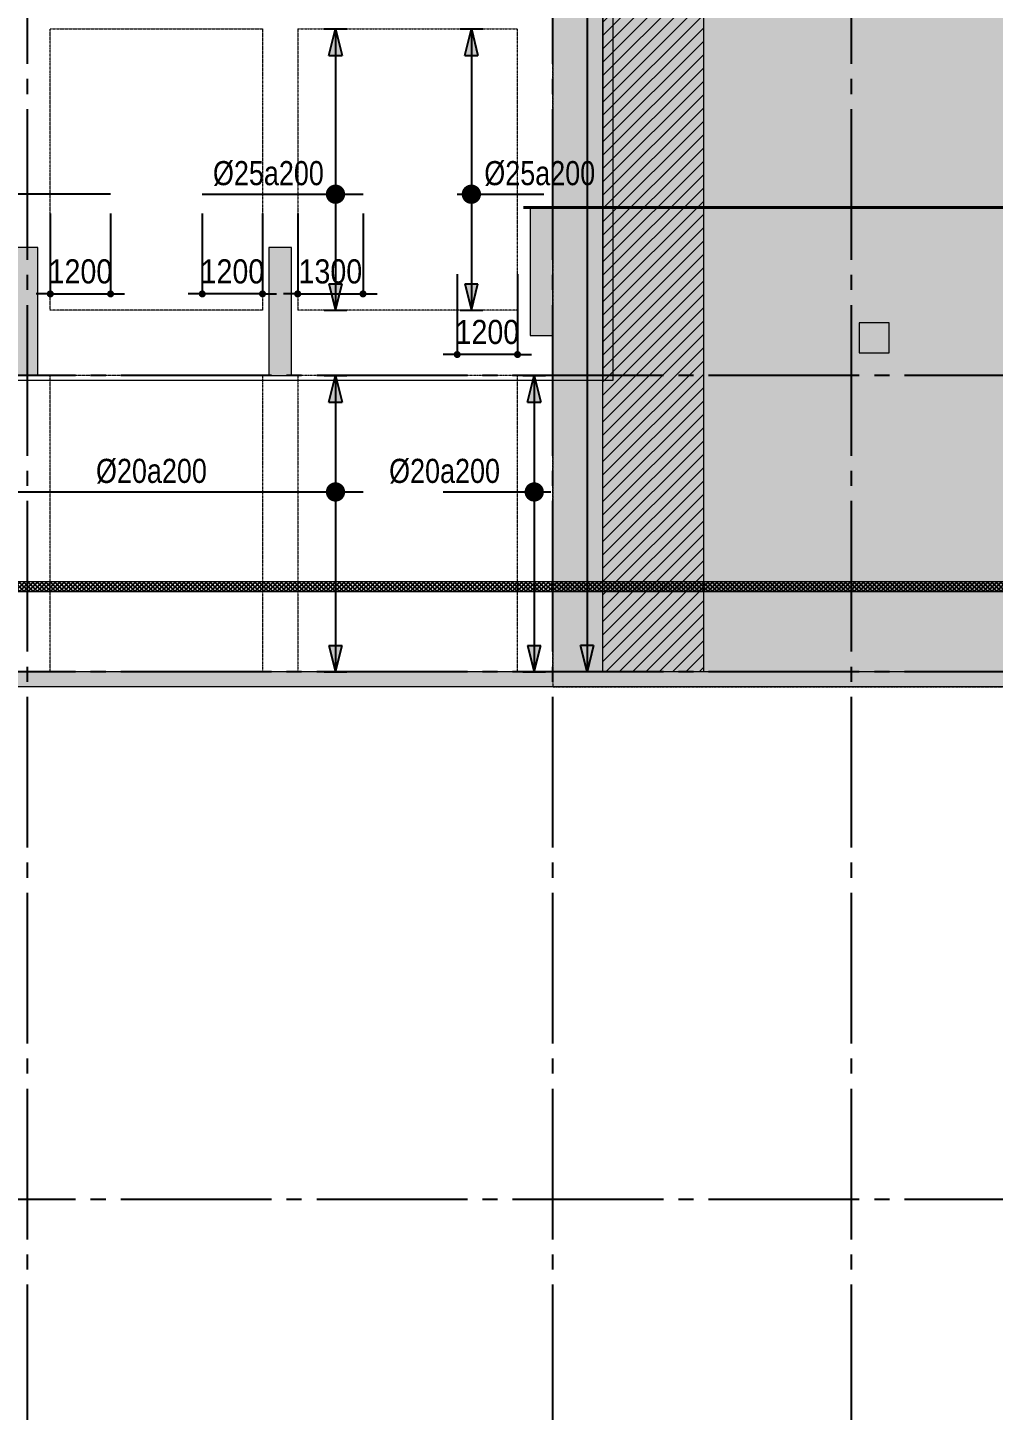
# Model space of a CAD drawing. Header units: millimetres. Extents: x -3819597 to -2591384, y 582389 to 820195.
# Drawn here: x -3736245 to -3717024, y 679631 to 707156 of the extents above; entities that cross this region are included whole.
import ezdxf
from ezdxf.enums import TextEntityAlignment as Align

# ---------------------------------------------------------------- set-up
doc = ezdxf.new("R2010")
doc.units = ezdxf.units.MM
doc.header["$MEASUREMENT"] = 0
for name, pattern in [('CENTER', [2, 1.25, -0.25, 0.25, -0.25]), ('CHG_XX_Cot_Ham 2$0$MB_Luoi truc$0$HTT Hidden 21', [3, 2, -1]), ('CHG_XX_Damsan_Ham 2$0$CHG_XX_Damsan_Ham 2$0$HIDDEN', [0.375, 0.25, -0.125]), ('CHG_XX_Luoi truc$0$MB_Luoi truc$0$Center101', [13, 10, -1, 1, -1]), ('HIDDEN', [0.375, 0.25, -0.125])]:
    doc.linetypes.add(name, pattern=pattern)
doc.layers.get('0').update_dxf_attribs({"lineweight": 9})
doc.layers.get('Defpoints').update_dxf_attribs({"color": 10, "lineweight": 0})
for name, color, linetype in [('02HN. TEXT B', 1, 'Continuous'), ('08HN. SSS X', 6, 'Continuous'), ('12HN. GRID', 1, 'CENTER'), ("CHG_XX_Damsan_Ham 2$0$CHG_XX_Damsan_Ham 2$0$'S_General_Hatch_8", 8, 'Continuous'), ('CHG_XX_Luoi truc$0$Grid', 34, 'Continuous'), ('CHG_XX_Luoi truc$0$Grid Line', 8, 'CHG_XX_Luoi truc$0$MB_Luoi truc$0$Center101'), ('dim', 51, 'Continuous')]:
    doc.layers.add(name, color=color, linetype=linetype)
for name, color, linetype, lineweight, plot in [('CHG_XX_Cot_Ham 2$0$NS-Column-H2', 90, 'Continuous', 13, False), ('CHG_XX_Cot_Ham 2$0$NS-Column-H2 @ 1', 90, 'Continuous', 13, False), ('CHG_XX_Cot_Ham 2$0$NS-Column-H2 @ 150', 90, 'Continuous', 13, False)]:
    doc.layers.add(name, color=color, linetype=linetype, lineweight=lineweight, plot=plot)
for name, color, linetype, lineweight in [('CHG_XX_Cot_Ham 2$0$NS-Pier-H2', 150, 'Continuous', 13), ('CHG_XX_Cot_Ham 2$0$NS-Pier-H2 @ 1', 150, 'Continuous', 13), ('CHG_XX_Cot_Ham 2$0$NS-Pier-H2 @ 150', 150, 'Continuous', 13), ("CHG_XX_Damsan_Ham 2$0$CHG_XX_Damsan_Ham 2$0$'S_General_Hidden_1 Thin", 1, 'CHG_XX_Damsan_Ham 2$0$CHG_XX_Damsan_Ham 2$0$HIDDEN', 18), ('CHG_XX_Damsan_Ham 2$0$CHG_XX_Damsan_Ham 2$0$CHG_XX_Damsan_Ham 2$0$Start net bao', 3, 'Continuous', 18), ('CHG_XX_Damsan_Ham 2$0$CHG_XX_Damsan_Ham 2$0$DBAO', 3, 'Continuous', 13), ('CHG_XX_Damsan_Ham 2$0$CHG_XX_Damsan_Ham 2$0$DTE-MEP-H-SLAB TEXT', 3, 'Continuous', 0), ('CHG_XX_Damsan_Ham 2$0$CHG_XX_Damsan_Ham 2$0$HATCH', 154, 'Continuous', 9), ('CHG_XX_Damsan_Ham 2$0$CHG_XX_Damsan_Ham 2$0$mach ngung thi cong', 6, 'Continuous', 13), ('CHG_XX_Damsan_Ham 2$0$CHG_XX_Damsan_Ham 2$0$Start hatch', 8, 'Continuous', 25), ('CHG_XX_Damsan_Ham 2$0$CHG_XX_Damsan_Ham 2$0$Start net bao', 3, 'Continuous', 18), ('CHG_XX_Damsan_Ham 2$0$HATCH', 57, 'Continuous', 9), ('CHG_XX_Damsan_Ham 2$0$mach ngung thi cong', 6, 'Continuous', 13), ('thep chay suot', 5, 'HIDDEN', 40)]:
    doc.layers.add(name, color=color, linetype=linetype, lineweight=lineweight)
doc.styles.add('[HN042014]STYLE', font='arial.ttf', dxfattribs={"width": 0.8})
doc.styles.add('CHG_XX_Luoi truc$0$MB_Luoi truc$0$Grid A-F$0$VNI-HelveCB', font='VHELVCB_0.TTF')
doc.styles.add('MB_Luoi truc$0$Arial_C', font='arial.ttf', dxfattribs={"width": 0.85})
doc.dimstyles.new('200', dxfattribs={"dimscale": 200, "dimtxt": 2.4, "dimasz": 0.7, "dimexe": 0.0003, "dimexo": 0, "dimgap": 1, "dimtad": 1, "dimdec": 0, "dimzin": 12, "dimdsep": 46, "dimtxsty": 'MB_Luoi truc$0$Arial_C', "dimblk": 'MB_Luoi truc$0$_Dot', "dimcen": 0.5, "dimclrd": 256, "dimclre": 8, "dimclrt": 1, "dimadec": 0, "dimazin": 0, "dimtfac": 1, "dimtdec": 0, "dimtix": 1, "dimtmove": 2, "dimatfit": 3, "dimldrblk": 'MB_Luoi truc$0$HTT Arrow 30', "dimfxl": 1, "dimtolj": 1, "dimtzin": 0, "dimlwe": -1, "dimarcsym": 0})

# ---------------------------------------------------------------- blocks, each defined once
blk = doc.blocks.new('*U576')
at = {"layer": '12HN. GRID', "linetype": 'Continuous'}
h = blk.add_hatch(color=256, dxfattribs=at)
h.dxf.hatch_style = 1
h.paths.add_polyline_path([(-44, 3441.2), (44, 3441.2), (0, 3617.2)])
h = blk.add_hatch(color=256, dxfattribs=at)
h.dxf.hatch_style = 1
h.paths.add_polyline_path([(0, -7782.8), (44, -7606.8), (-44, -7606.8)])
at = {"layer": '08HN. SSS X', "linetype": 'ByBlock', "ltscale": 10}
for p, q in [((-1334, 0), (699.3, 0)), ((-1334, 0), (-1334, 0)), ((699.3, 0), (699.3, 0))]:
    blk.add_line(p, q, dxfattribs=at)
at = {"layer": '12HN. GRID', "linetype": 'Continuous'}
for p, q in [((-75, 3617.2), (75, 3617.2)), ((-44, 3441.2), (0, 3617.2)), ((0, 3617.2), (0, -7782.8)), ((0, 3617.2), (44, 3441.2)), ((-44, 3441.2), (44, 3441.2)), ((-44, -7606.8), (44, -7606.8)), ((-44, -7606.8), (0, -7782.8)), ((0, -7782.8), (44, -7606.8)), ((-75, -7782.8), (75, -7782.8))]:
    blk.add_line(p, q, dxfattribs=at)
at = {"layer": '12HN. GRID', "linetype": 'Continuous', "const_width": 64, "flags": 128}
blk.add_lwpolyline([(-32, 0, 1), (32, 0, 1)], format="xyb", close=True, dxfattribs=at)
at = {"layer": '02HN. TEXT B', "linetype": 'ByBlock', "style": '[HN042014]STYLE', "width": 0.8, "flags": 8}
blk.add_attdef('1', text='', height=160, dxfattribs=at).set_placement((164.4, 140), align=Align.MIDDLE_LEFT)
blk.add_attdef('0', text='', height=160, dxfattribs=at).set_placement((1102.5, 160), align=Align.MIDDLE_CENTER)
at = {"layer": 'Defpoints', "color": 9, "linetype": 'ByBlock', "style": '[HN042014]STYLE', "width": 0.8, "flags": 9}
for tag, p in [('2', (3201.4, 9602)), ('3', (3201.4, 9197.3)), ('4', (3201.4, 8792.5)), ('5', (3201.4, 8402))]:
    blk.add_attdef(tag, text='', height=250, dxfattribs=at).set_placement(p, align=Align.MIDDLE_CENTER)
blk = doc.blocks.new('*U708')
at = {"layer": 'thep chay suot', "linetype": 'HIDDEN', "ltscale": 10}
blk.add_line((-9108.6, 0), (9320.3, 0), dxfattribs=at)
at = {"layer": 'thep chay suot', "linetype": 'ByBlock', "ltscale": 0.001}
blk.add_line((-9108.6, 0), (-9108.6, 0), dxfattribs=at)
at = {"layer": '02HN. TEXT B', "linetype": 'ByBlock', "style": '[HN042014]STYLE', "width": 0.8, "flags": 8}
blk.add_attdef('0', text='', height=160, dxfattribs=at).set_placement((-351.3, 260), align=Align.MIDDLE_CENTER)
blk.add_attdef('1', text='', height=160, dxfattribs=at).set_placement((151.8, 180), align=Align.MIDDLE_LEFT)
at = {"layer": 'Defpoints', "color": 9, "linetype": 'ByBlock', "style": '[HN042014]STYLE', "width": 0.8, "flags": 9}
for tag, p in [('2', (-12351, -1512.2)), ('3', (-12351, -1917)), ('4', (-12351, -2321.8)), ('5', (-12351, -2712.2))]:
    blk.add_attdef(tag, text='', height=250, dxfattribs=at).set_placement(p, align=Align.MIDDLE_CENTER)
blk = doc.blocks.new('*U579')
at = {"layer": '12HN. GRID', "linetype": 'Continuous'}
h = blk.add_hatch(color=256, dxfattribs=at)
h.dxf.hatch_style = 1
h.paths.add_polyline_path([(-44, 237.6), (44, 237.6), (0, 413.6)])
h = blk.add_hatch(color=256, dxfattribs=at)
h.dxf.hatch_style = 1
h.paths.add_polyline_path([(0, -769.7), (44, -593.7), (-44, -593.7)])
at = {"layer": '08HN. SSS X', "linetype": 'ByBlock', "ltscale": 10}
for p, q in [((-850.7, 0), (649.3, 0)), ((-850.7, 0), (-850.7, 0)), ((649.3, 0), (649.3, 0))]:
    blk.add_line(p, q, dxfattribs=at)
at = {"layer": '12HN. GRID', "linetype": 'Continuous'}
for p, q in [((-75, 413.6), (75, 413.6)), ((-44, 237.6), (0, 413.6)), ((0, 413.6), (0, -769.7)), ((0, 413.6), (44, 237.6)), ((-44, 237.6), (44, 237.6)), ((-44, -593.7), (44, -593.7)), ((-44, -593.7), (0, -769.7)), ((0, -769.7), (44, -593.7)), ((-75, -769.7), (75, -769.7))]:
    blk.add_line(p, q, dxfattribs=at)
at = {"layer": '12HN. GRID', "linetype": 'Continuous', "const_width": 64, "flags": 128}
blk.add_lwpolyline([(-32, 0, 1), (32, 0, 1)], format="xyb", close=True, dxfattribs=at)
at = {"layer": '02HN. TEXT B', "linetype": 'ByBlock', "style": '[HN042014]STYLE', "width": 0.8, "flags": 8}
blk.add_attdef('1', text='', height=160, dxfattribs=at).set_placement((164.4, 140), align=Align.MIDDLE_LEFT)
blk.add_attdef('0', text='', height=160, dxfattribs=at).set_placement((1102.5, 160), align=Align.MIDDLE_CENTER)
at = {"layer": 'Defpoints', "color": 9, "linetype": 'ByBlock', "style": '[HN042014]STYLE', "width": 0.8, "flags": 9}
for tag, p in [('2', (3201.4, 9602)), ('3', (3201.4, 9197.3)), ('4', (3201.4, 8792.5)), ('5', (3201.4, 8402))]:
    blk.add_attdef(tag, text='', height=250, dxfattribs=at).set_placement(p, align=Align.MIDDLE_CENTER)
blk = doc.blocks.new('MB_Luoi truc$0$_Dot')
at = {"color": 0, "linetype": 'ByBlock', "lineweight": -2}
blk.add_line((-0.5, 0), (-1, 0), dxfattribs=at)
at = {"color": 0, "linetype": 'ByBlock', "const_width": 0.5}
blk.add_lwpolyline([(-0.25, 0, 1), (0.25, 0, 1)], format="xyb", close=True, dxfattribs=at)
blk = doc.blocks.new('*D580')
at = {"layer": 'Defpoints', "color": 0, "ltscale": 1500, "transparency": 16777216}
for p in [(-3735795, 703840), (-3734595, 703840), (-3734595, 701856)]:
    blk.add_point(p, dxfattribs=at)
at = {"layer": 'dim', "color": 8, "ltscale": 1500, "transparency": 16777216}
for p, q in [((-3735795, 703456), (-3735795, 701856)), ((-3734595, 703456), (-3734595, 701856))]:
    blk.add_line(p, q, dxfattribs=at)
at = {"layer": 'dim', "lineweight": -2, "ltscale": 1500, "transparency": 16777216}
for p, q in [((-3735935, 701856), (-3736075, 701856)), ((-3735795, 701856), (-3734595, 701856)), ((-3734455, 701856), (-3734315, 701856))]:
    blk.add_line(p, q, dxfattribs=at)
at = {"layer": 'dim', "lineweight": -2, "ltscale": 1500, "transparency": 16777216, "xscale": 140, "yscale": 140, "zscale": 140}
blk.add_blockref('MB_Luoi truc$0$_Dot', (-3735795, 701856), dxfattribs=at)
at = {"layer": 'dim', "lineweight": -2, "ltscale": 1500, "transparency": 16777216, "xscale": 140, "yscale": 140, "zscale": 140, "rotation": 180}
blk.add_blockref('MB_Luoi truc$0$_Dot', (-3734595, 701856), dxfattribs=at)
at = {"layer": 'dim', "color": 1, "ltscale": 1500, "transparency": 16777216, "insert": (-3735195, 702301), "char_height": 480, "attachment_point": 5, "style": 'MB_Luoi truc$0$Arial_C'}
blk.add_mtext('\\A1;1200', dxfattribs=at)
blk = doc.blocks.new('MB_Luoi truc$0$HTT Arrow 30')
blk.add_hatch(color=256).paths.add_polyline_path([(-2.5, 0.375), (-2.5, -0.375), (0, 0)])
at = {"color": 0, "linetype": 'ByBlock', "lineweight": -2}
for p, q in [((0, 0), (-2.5, 0.375)), ((-2.5, -0.375), (-2.5, 0.375)), ((0, 0), (-2.5, -0.375))]:
    blk.add_line(p, q, dxfattribs=at)
blk = doc.blocks.new('*U587')
at = {"layer": '12HN. GRID', "linetype": 'Continuous'}
h = blk.add_hatch(color=256, dxfattribs=at)
h.dxf.hatch_style = 1
h.paths.add_polyline_path([(-44, 921), (44, 921), (0, 1097)])
h = blk.add_hatch(color=256, dxfattribs=at)
h.dxf.hatch_style = 1
h.paths.add_polyline_path([(0, -769.7), (44, -593.7), (-44, -593.7)])
at = {"layer": '08HN. SSS X', "linetype": 'ByBlock', "ltscale": 10}
for p, q in [((-884.2, 0), (182.7, 0)), ((-884.2, 0), (-884.2, 0)), ((182.7, 0), (182.7, 0))]:
    blk.add_line(p, q, dxfattribs=at)
at = {"layer": '12HN. GRID', "linetype": 'Continuous'}
for p, q in [((-75, 1097), (75, 1097)), ((-44, 921), (0, 1097)), ((0, 1097), (0, -769.7)), ((0, 1097), (44, 921)), ((-44, 921), (44, 921)), ((-44, -593.7), (44, -593.7)), ((-44, -593.7), (0, -769.7)), ((0, -769.7), (44, -593.7)), ((-75, -769.7), (75, -769.7))]:
    blk.add_line(p, q, dxfattribs=at)
at = {"layer": '12HN. GRID', "linetype": 'Continuous', "const_width": 64, "flags": 128}
blk.add_lwpolyline([(-32, 0, 1), (32, 0, 1)], format="xyb", close=True, dxfattribs=at)
at = {"layer": '02HN. TEXT B', "linetype": 'ByBlock', "style": '[HN042014]STYLE', "width": 0.8, "flags": 8}
blk.add_attdef('1', text='', height=160, dxfattribs=at).set_placement((-813, 140), align=Align.MIDDLE_LEFT)
blk.add_attdef('0', text='', height=160, dxfattribs=at).set_placement((1102.5, 160), align=Align.MIDDLE_CENTER)
at = {"layer": 'Defpoints', "color": 9, "linetype": 'ByBlock', "style": '[HN042014]STYLE', "width": 0.8, "flags": 9}
for tag, p in [('2', (3201.4, 9602)), ('3', (3201.4, 9197.3)), ('4', (3201.4, 8792.5)), ('5', (3201.4, 8402))]:
    blk.add_attdef(tag, text='', height=250, dxfattribs=at).set_placement(p, align=Align.MIDDLE_CENTER)
blk = doc.blocks.new('*D583')
at = {"layer": 'Defpoints', "color": 0, "ltscale": 1500, "transparency": 16777216}
for p in [(-3732770, 703840), (-3731570, 703840), (-3732770, 701856)]:
    blk.add_point(p, dxfattribs=at)
at = {"layer": 'dim', "color": 8, "ltscale": 1500, "transparency": 16777216}
for p, q in [((-3732770, 703456), (-3732770, 701856)), ((-3731570, 703456), (-3731570, 701856))]:
    blk.add_line(p, q, dxfattribs=at)
at = {"layer": 'dim', "lineweight": -2, "ltscale": 1500, "transparency": 16777216}
for p, q in [((-3732910, 701856), (-3733050, 701856)), ((-3731570, 701856), (-3732770, 701856)), ((-3731430, 701856), (-3731290, 701856))]:
    blk.add_line(p, q, dxfattribs=at)
at = {"layer": 'dim', "lineweight": -2, "ltscale": 1500, "transparency": 16777216, "xscale": 140, "yscale": 140, "zscale": 140}
blk.add_blockref('MB_Luoi truc$0$_Dot', (-3732770, 701856), dxfattribs=at)
at = {"layer": 'dim', "lineweight": -2, "ltscale": 1500, "transparency": 16777216, "xscale": 140, "yscale": 140, "zscale": 140, "rotation": 180}
blk.add_blockref('MB_Luoi truc$0$_Dot', (-3731570, 701856), dxfattribs=at)
at = {"layer": 'dim', "color": 1, "ltscale": 1500, "transparency": 16777216, "insert": (-3732170, 702301), "char_height": 480, "attachment_point": 5, "style": 'MB_Luoi truc$0$Arial_C'}
blk.add_mtext('\\A1;1200', dxfattribs=at)
blk = doc.blocks.new('*D584')
at = {"layer": 'Defpoints', "color": 0, "ltscale": 1500, "transparency": 16777216}
for p in [(-3730870, 703840), (-3729570, 703840), (-3729570, 701856)]:
    blk.add_point(p, dxfattribs=at)
at = {"layer": 'dim', "color": 8, "ltscale": 1500, "transparency": 16777216}
for p, q in [((-3730870, 703456), (-3730870, 701856)), ((-3729570, 703456), (-3729570, 701856))]:
    blk.add_line(p, q, dxfattribs=at)
at = {"layer": 'dim', "lineweight": -2, "ltscale": 1500, "transparency": 16777216}
for p, q in [((-3731010, 701856), (-3731150, 701856)), ((-3730870, 701856), (-3729570, 701856)), ((-3729430, 701856), (-3729290, 701856))]:
    blk.add_line(p, q, dxfattribs=at)
at = {"layer": 'dim', "lineweight": -2, "ltscale": 1500, "transparency": 16777216, "xscale": 140, "yscale": 140, "zscale": 140}
blk.add_blockref('MB_Luoi truc$0$_Dot', (-3730870, 701856), dxfattribs=at)
at = {"layer": 'dim', "lineweight": -2, "ltscale": 1500, "transparency": 16777216, "xscale": 140, "yscale": 140, "zscale": 140, "rotation": 180}
blk.add_blockref('MB_Luoi truc$0$_Dot', (-3729570, 701856), dxfattribs=at)
at = {"layer": 'dim', "color": 1, "ltscale": 1500, "transparency": 16777216, "insert": (-3730220, 702301), "char_height": 480, "attachment_point": 5, "style": 'MB_Luoi truc$0$Arial_C'}
blk.add_mtext('\\A1;1300', dxfattribs=at)
blk = doc.blocks.new('*U585')
at = {"layer": '12HN. GRID', "linetype": 'Continuous'}
h = blk.add_hatch(color=256, dxfattribs=at)
h.dxf.hatch_style = 1
h.paths.add_polyline_path([(-44, 921), (44, 921), (0, 1097)])
h = blk.add_hatch(color=256, dxfattribs=at)
h.dxf.hatch_style = 1
h.paths.add_polyline_path([(0, -769.7), (44, -593.7), (-44, -593.7)])
at = {"layer": '08HN. SSS X', "linetype": 'ByBlock', "ltscale": 10}
for p, q in [((-93.9, 0), (479.9, 0)), ((-93.9, 0), (-93.9, 0)), ((479.9, 0), (479.9, 0))]:
    blk.add_line(p, q, dxfattribs=at)
at = {"layer": '12HN. GRID', "linetype": 'Continuous'}
for p, q in [((-75, 1097), (75, 1097)), ((-44, 921), (0, 1097)), ((0, 1097), (0, -769.7)), ((0, 1097), (44, 921)), ((-44, 921), (44, 921)), ((-44, -593.7), (44, -593.7)), ((-44, -593.7), (0, -769.7)), ((0, -769.7), (44, -593.7)), ((-75, -769.7), (75, -769.7))]:
    blk.add_line(p, q, dxfattribs=at)
at = {"layer": '12HN. GRID', "linetype": 'Continuous', "const_width": 64, "flags": 128}
blk.add_lwpolyline([(-32, 0, 1), (32, 0, 1)], format="xyb", close=True, dxfattribs=at)
at = {"layer": '02HN. TEXT B', "linetype": 'ByBlock', "style": '[HN042014]STYLE', "width": 0.8, "flags": 8}
blk.add_attdef('1', text='', height=160, dxfattribs=at).set_placement((85.7, 140), align=Align.MIDDLE_LEFT)
blk.add_attdef('0', text='', height=160, dxfattribs=at).set_placement((1102.5, 160), align=Align.MIDDLE_CENTER)
at = {"layer": 'Defpoints', "color": 9, "linetype": 'ByBlock', "style": '[HN042014]STYLE', "width": 0.8, "flags": 9}
for tag, p in [('2', (3991.7, 9602)), ('3', (3991.7, 9197.3)), ('4', (3991.7, 8792.5)), ('5', (3991.7, 8402))]:
    blk.add_attdef(tag, text='', height=250, dxfattribs=at).set_placement(p, align=Align.MIDDLE_CENTER)
blk = doc.blocks.new('*D586')
at = {"layer": 'Defpoints', "color": 0, "ltscale": 1500, "transparency": 16777216}
for p in [(-3727695, 702634), (-3726495, 702634), (-3727695, 700649)]:
    blk.add_point(p, dxfattribs=at)
at = {"layer": 'dim', "color": 8, "ltscale": 1500, "transparency": 16777216}
for p, q in [((-3727695, 702249), (-3727695, 700649)), ((-3726495, 702249), (-3726495, 700649))]:
    blk.add_line(p, q, dxfattribs=at)
at = {"layer": 'dim', "lineweight": -2, "ltscale": 1500, "transparency": 16777216}
for p, q in [((-3727835, 700649), (-3727975, 700649)), ((-3726495, 700649), (-3727695, 700649)), ((-3726355, 700649), (-3726215, 700649))]:
    blk.add_line(p, q, dxfattribs=at)
at = {"layer": 'dim', "lineweight": -2, "ltscale": 1500, "transparency": 16777216, "xscale": 140, "yscale": 140, "zscale": 140}
blk.add_blockref('MB_Luoi truc$0$_Dot', (-3727695, 700649), dxfattribs=at)
at = {"layer": 'dim', "lineweight": -2, "ltscale": 1500, "transparency": 16777216, "xscale": 140, "yscale": 140, "zscale": 140, "rotation": 180}
blk.add_blockref('MB_Luoi truc$0$_Dot', (-3726495, 700649), dxfattribs=at)
at = {"layer": 'dim', "color": 1, "ltscale": 1500, "transparency": 16777216, "insert": (-3727095, 701095), "char_height": 480, "attachment_point": 5, "style": 'MB_Luoi truc$0$Arial_C'}
blk.add_mtext('\\A1;1200', dxfattribs=at)
blk = doc.blocks.new('*U588')
at = {"layer": '12HN. GRID', "linetype": 'Continuous'}
h = blk.add_hatch(color=256, dxfattribs=at)
h.dxf.hatch_style = 1
h.paths.add_polyline_path([(-44, 596.7), (44, 596.7), (0, 772.7)])
h = blk.add_hatch(color=256, dxfattribs=at)
h.dxf.hatch_style = 1
h.paths.add_polyline_path([(0, -1194), (44, -1018), (-44, -1018)])
at = {"layer": '08HN. SSS X', "linetype": 'ByBlock', "ltscale": 10}
for p, q in [((-2992.6, 0), (182.7, 0)), ((-2992.6, 0), (-2992.6, 0)), ((182.7, 0), (182.7, 0))]:
    blk.add_line(p, q, dxfattribs=at)
at = {"layer": '12HN. GRID', "linetype": 'Continuous'}
for p, q in [((-75, 772.7), (75, 772.7)), ((-44, 596.7), (0, 772.7)), ((0, 772.7), (0, -1194)), ((0, 772.7), (44, 596.7)), ((-44, 596.7), (44, 596.7)), ((-44, -1018), (44, -1018)), ((-44, -1018), (0, -1194)), ((0, -1194), (44, -1018)), ((-75, -1194), (75, -1194))]:
    blk.add_line(p, q, dxfattribs=at)
at = {"layer": '12HN. GRID', "linetype": 'Continuous', "const_width": 64, "flags": 128}
blk.add_lwpolyline([(-32, 0, 1), (32, 0, 1)], format="xyb", close=True, dxfattribs=at)
at = {"layer": '02HN. TEXT B', "linetype": 'ByBlock', "style": '[HN042014]STYLE', "width": 0.8, "flags": 8}
blk.add_attdef('1', text='', height=160, dxfattribs=at).set_placement((-1589, 140), align=Align.MIDDLE_LEFT)
blk.add_attdef('0', text='', height=160, dxfattribs=at).set_placement((1102.5, 160), align=Align.MIDDLE_CENTER)
at = {"layer": 'Defpoints', "color": 9, "linetype": 'ByBlock', "style": '[HN042014]STYLE', "width": 0.8, "flags": 9}
for tag, p in [('2', (3201.4, 9602)), ('3', (3201.4, 9197.3)), ('4', (3201.4, 8792.5)), ('5', (3201.4, 8402))]:
    blk.add_attdef(tag, text='', height=250, dxfattribs=at).set_placement(p, align=Align.MIDDLE_CENTER)
blk = doc.blocks.new('*U589')
at = {"layer": '12HN. GRID', "linetype": 'Continuous'}
h = blk.add_hatch(color=256, dxfattribs=at)
h.dxf.hatch_style = 1
h.paths.add_polyline_path([(-44, 596.7), (44, 596.7), (0, 772.7)])
h = blk.add_hatch(color=256, dxfattribs=at)
h.dxf.hatch_style = 1
h.paths.add_polyline_path([(0, -1194), (44, -1018), (-44, -1018)])
at = {"layer": '08HN. SSS X', "linetype": 'ByBlock', "ltscale": 10}
for p, q in [((-604.4, 0), (110.5, 0)), ((-604.4, 0), (-604.4, 0)), ((110.5, 0), (110.5, 0))]:
    blk.add_line(p, q, dxfattribs=at)
at = {"layer": '12HN. GRID', "linetype": 'Continuous'}
for p, q in [((-75, 772.7), (75, 772.7)), ((-44, 596.7), (0, 772.7)), ((0, 772.7), (0, -1194)), ((0, 772.7), (44, 596.7)), ((-44, 596.7), (44, 596.7)), ((-44, -1018), (44, -1018)), ((-44, -1018), (0, -1194)), ((0, -1194), (44, -1018)), ((-75, -1194), (75, -1194))]:
    blk.add_line(p, q, dxfattribs=at)
at = {"layer": '12HN. GRID', "linetype": 'Continuous', "const_width": 64, "flags": 128}
blk.add_lwpolyline([(-32, 0, 1), (32, 0, 1)], format="xyb", close=True, dxfattribs=at)
at = {"layer": '02HN. TEXT B', "linetype": 'ByBlock', "style": '[HN042014]STYLE', "width": 0.8, "flags": 8}
blk.add_attdef('1', text='', height=160, dxfattribs=at).set_placement((-962.9, 140), align=Align.MIDDLE_LEFT)
blk.add_attdef('0', text='', height=160, dxfattribs=at).set_placement((1102.5, 160), align=Align.MIDDLE_CENTER)
at = {"layer": 'Defpoints', "color": 9, "linetype": 'ByBlock', "style": '[HN042014]STYLE', "width": 0.8, "flags": 9}
for tag, p in [('2', (3201.4, 9602)), ('3', (3201.4, 9197.3)), ('4', (3201.4, 8792.5)), ('5', (3201.4, 8402))]:
    blk.add_attdef(tag, text='', height=250, dxfattribs=at).set_placement(p, align=Align.MIDDLE_CENTER)
blk = doc.blocks.new('*U737')
at = {"layer": '12HN. GRID', "linetype": 'Continuous'}
h = blk.add_hatch(color=256, dxfattribs=at)
h.dxf.hatch_style = 1
h.paths.add_polyline_path([(-44, 1200.3), (44, 1200.3), (0, 1376.3)])
h = blk.add_hatch(color=256, dxfattribs=at)
h.dxf.hatch_style = 1
h.paths.add_polyline_path([(0, -6090.4), (44, -5914.4), (-44, -5914.4)])
at = {"layer": '08HN. SSS X', "linetype": 'ByBlock', "ltscale": 10}
for p, q in [((-439, 0), (440.7, 0)), ((-439, 0), (-439, 0)), ((440.7, 0), (440.7, 0))]:
    blk.add_line(p, q, dxfattribs=at)
at = {"layer": '12HN. GRID', "linetype": 'Continuous'}
for p, q in [((-75, 1376.3), (75, 1376.3)), ((-44, 1200.3), (0, 1376.3)), ((0, 1376.3), (0, -6090.4)), ((0, 1376.3), (44, 1200.3)), ((-44, 1200.3), (44, 1200.3)), ((-44, -5914.4), (44, -5914.4)), ((-44, -5914.4), (0, -6090.4)), ((0, -6090.4), (44, -5914.4)), ((-75, -6090.4), (75, -6090.4))]:
    blk.add_line(p, q, dxfattribs=at)
at = {"layer": '12HN. GRID', "linetype": 'Continuous', "const_width": 64, "flags": 128}
blk.add_lwpolyline([(-32, 0, 1), (32, 0, 1)], format="xyb", close=True, dxfattribs=at)
at = {"layer": '02HN. TEXT B', "linetype": 'ByBlock', "style": '[HN042014]STYLE', "width": 0.8, "flags": 8}
blk.add_attdef('1', text='', height=160, dxfattribs=at).set_placement((-813.2, 140), align=Align.MIDDLE_LEFT)
blk.add_attdef('0', text='', height=160, dxfattribs=at).set_placement((1102.5, 160), align=Align.MIDDLE_CENTER)
at = {"layer": 'Defpoints', "color": 9, "linetype": 'ByBlock', "style": '[HN042014]STYLE', "width": 0.8, "flags": 9}
for tag, p in [('2', (2503.5, 9602)), ('3', (2503.5, 9197.3)), ('4', (2503.5, 8792.5)), ('5', (2503.5, 8402))]:
    blk.add_attdef(tag, text='', height=250, dxfattribs=at).set_placement(p, align=Align.MIDDLE_CENTER)
blk = doc.blocks.new('*U1035')
at = {"layer": 'CHG_XX_Cot_Ham 2$0$NS-Pier-H2 @ 1'}
h = blk.add_hatch(color=256, dxfattribs=at)
h.dxf.hatch_style = 1
h.paths.add_polyline_path([(450, 0), (0, 0), (0, -2550), (450, -2550)])
at = {"layer": 'CHG_XX_Cot_Ham 2$0$NS-Pier-H2 @ 150'}
h = blk.add_hatch(color=256, dxfattribs=at)
h.dxf.hatch_style = 1
h.paths.add_polyline_path([(450, 0), (0, 0), (0, -2550), (450, -2550)])
blk = doc.blocks.new('CHG_XX_Cot_Ham 2$0$Block A_C450x2250')
at = {"layer": 'CHG_XX_Cot_Ham 2$0$NS-Pier-H2'}
blk.add_lwpolyline([(450, -2550), (0, -2550), (0, 0), (450, 0)], close=True, dxfattribs=at)
blk.add_blockref('*U1035', (0, 0), dxfattribs=at)
blk = doc.blocks.new('*U1036')
at = {"layer": 'CHG_XX_Cot_Ham 2$0$NS-Column-H2 @ 1'}
h = blk.add_hatch(color=256, dxfattribs=at)
h.dxf.hatch_style = 1
h.paths.add_polyline_path([(-300, -300), (-300, 300), (300, 300), (300, -300)])
at = {"layer": 'CHG_XX_Cot_Ham 2$0$NS-Column-H2 @ 150'}
h = blk.add_hatch(color=256, dxfattribs=at)
h.dxf.hatch_style = 1
h.paths.add_polyline_path([(-300, -300), (-300, 300), (300, 300), (300, -300)])
blk = doc.blocks.new('CHG_XX_Cot_Ham 2$0$HoBoi_C600x600')
at = {"layer": 'CHG_XX_Cot_Ham 2$0$NS-Column-H2'}
blk.add_lwpolyline([(300, -300), (300, 300), (-300, 300), (-300, -300)], close=True, dxfattribs=at)
blk.add_blockref('*U1036', (0, 0), dxfattribs=at)
blk = doc.blocks.new('*U1029')
at = {"layer": 'CHG_XX_Luoi truc$0$Grid Line'}
blk.add_line((0, 0), (0, 608), dxfattribs=at)
at = {"layer": 'CHG_XX_Luoi truc$0$Grid', "lineweight": -2, "style": 'CHG_XX_Luoi truc$0$MB_Luoi truc$0$Grid A-F$0$VNI-HelveCB'}
for tag, p in [('GRIDSUB', (0, 617)), ('GRID', (0, -9))]:
    blk.add_attdef(tag, text='', height=5, dxfattribs=at).set_placement(p, align=Align.MIDDLE)
blk = doc.blocks.new('*U1031')
at = {"layer": 'CHG_XX_Luoi truc$0$Grid Line'}
blk.add_line((0, 0), (0, 438), dxfattribs=at)
at = {"layer": 'CHG_XX_Luoi truc$0$Grid', "lineweight": -2, "style": 'CHG_XX_Luoi truc$0$MB_Luoi truc$0$Grid A-F$0$VNI-HelveCB'}
for tag, p in [('GRIDSUB', (0, 447)), ('GRID', (0, -9))]:
    blk.add_attdef(tag, text='', height=5, dxfattribs=at).set_placement(p, align=Align.MIDDLE)
blk = doc.blocks.new('CHG_XX_Luoi truc')
at = {"layer": 'CHG_XX_Luoi truc$0$Grid', "xscale": 300, "yscale": 300, "zscale": 300}
for p in [(12250, -12747), (22700, -12747), (28650, -12747)]:
    blk.add_blockref('*U1029', p, dxfattribs=at)
at = {"layer": 'CHG_XX_Luoi truc$0$Grid', "xscale": 300.0000000000013, "yscale": 300.0000000000013, "zscale": 300.0000000000013, "rotation": 90}
for p in [(110703, 90250), (110703, 84350), (110703, 73850)]:
    blk.add_blockref('*U1031', p, dxfattribs=at)
blk = doc.blocks.new('CHG_XX_Cot_Ham 2')
at = {"layer": 'CHG_XX_Cot_Ham 2$0$NS-Pier-H2'}
h = blk.add_hatch(color=256, dxfattribs=at)
h.dxf.hatch_style = 1
h.paths.add_polyline_path([(99639.2, 163400), (-10900, 163400), (-10900, 85450), (-300, 85450), (-300, 84050), (32350, 84050), (32350, -9000), (103575.5, -9000), (106050, -6022), (106050, 158254.3)])
h.paths.add_polyline_path([(99533.7, 163100), (105750, 158110.4), (105750, 90450), (105650, 90450), (105750, 90450), (105750, 13850), (105750, 13722.3), (105750, -5913.6), (103434.7, -8700), (93599.8, -8700), (93299.8, -8700), (32650, -8700), (32650, 84350), (0, 84350), (0, 85750), (-10600, 85750), (-10600, 163100), (93600, 163100)], flags=16)
for p, q in [((32650, 84350), (0, 84350)), ((32350, 84050), (-300, 84050))]:
    blk.add_line(p, q, dxfattribs=at)
at = {"layer": 'CHG_XX_Cot_Ham 2$0$NS-Pier-H2', "linetype": 'CHG_XX_Cot_Ham 2$0$MB_Luoi truc$0$HTT Hidden 21'}
blk.add_lwpolyline([(99639.2, 163400), (106050, 158254.3), (106050, -6022), (103575.5, -9000), (32350, -9000), (32350, 84050), (-300, 84050), (-300, 85450), (-10900, 85450), (-10900, 163400)], close=True, dxfattribs=at)
at = {"layer": 'CHG_XX_Cot_Ham 2$0$NS-Column-H2'}
blk.add_blockref('CHG_XX_Cot_Ham 2$0$HoBoi_C600x600', (29100, 91000), dxfattribs=at)
at = {"layer": 'CHG_XX_Cot_Ham 2$0$NS-Pier-H2'}
blk.add_blockref('CHG_XX_Luoi truc', (0, 0), dxfattribs=at)
at = {"layer": 'CHG_XX_Cot_Ham 2$0$NS-Pier-H2', "xscale": -1, "rotation": 180}
for p in [(22250, 91050), (12000, 90250), (17050, 90250)]:
    blk.add_blockref('CHG_XX_Cot_Ham 2$0$Block A_C450x2250', p, dxfattribs=at)
blk = doc.blocks.new('CHG_XX_Damsan_Ham 2$0$CHG_XX_Damsan_Ham 2$0$sdfsgdh')
at = {"layer": 'CHG_XX_Damsan_Ham 2$0$CHG_XX_Damsan_Ham 2$0$Start hatch', "ltscale": 0.5}
h = blk.add_hatch(dxfattribs=at)
h.set_pattern_fill('ANSI37', color=256, scale=500)
h.set_pattern_definition([(45, (273994.73, -7150), (-44.194174, 44.194174), []), (135, (273994.73, -7150), (-44.194174, -44.194174), [])])
h.paths.add_polyline_path([(45350, -74750), (2100, -74750), (2100, -74950), (45150, -74950), (45150, -78750), (43750, -78750), (43750, -78550), (43550, -78550), (43550, -78950), (43750, -78950), (45350, -78950)])
at = {"layer": 'CHG_XX_Damsan_Ham 2$0$CHG_XX_Damsan_Ham 2$0$DTE-MEP-H-SLAB TEXT', "color": 2, "ltscale": 0.5}
for p, q in [((2100, -74750), (45350, -74750)), ((1500, -74950), (45150, -74950))]:
    blk.add_line(p, q, dxfattribs=at)
blk = doc.blocks.new('CHG_XX_Damsan_Ham 2', base_point=(3089256, -609981))
at = {"layer": "CHG_XX_Damsan_Ham 2$0$CHG_XX_Damsan_Ham 2$0$'S_General_Hatch_8"}
h = blk.add_hatch(dxfattribs=at)
h.set_pattern_fill('CROSS', color=256, scale=2000)
edge = h.paths.add_edge_path()
edge.add_line((76750, 42625), (76750, 65250))
edge.add_line((76750, 65250), (76750, 65850))
edge.add_line((76750, 65850), (77900, 65850))
edge.add_line((77900, 65850), (77900, 89350))
edge.add_line((77900, 89350), (76850, 89350))
edge.add_line((76850, 89350), (76850, 90650))
edge.add_line((76850, 90650), (76852, 131950))
edge.add_line((76852, 131950), (51950, 131950))
edge.add_line((51950, 131950), (51950, 130600))
edge.add_line((51950, 130600), (22700, 130600))
edge.add_line((22700, 130600), (22700, 84050))
edge.add_line((22700, 84050), (32350, 84050))
edge.add_line((32350, 84050), (32350, 22700))
edge.add_line((32350, 22700), (76500, 22700))
edge.add_line((76500, 22700), (76500, 23518))
edge.add_line((76500, 23518), (76750, 23518))
edge.add_line((76750, 23518), (76750, 42625))
edge.add_line((76750, 42625), (76750, 43198))
at = {"layer": 'CHG_XX_Damsan_Ham 2$0$CHG_XX_Damsan_Ham 2$0$HATCH'}
h = blk.add_hatch(dxfattribs=at)
h.set_pattern_fill('ANSI31', color=256, scale=1500)
h.set_pattern_definition([(45, (-2702289.21, 609981.01), (-132.582521, 132.582521), [])])
h.paths.add_polyline_path([(32350, 25700), (73852, 25700), (73852, 127600), (25700, 127600), (25700, 84350), (23700, 84350), (23700, 129600), (75851, 129600), (75851, 23700), (32350, 23700)])
at = {"layer": "CHG_XX_Damsan_Ham 2$0$CHG_XX_Damsan_Ham 2$0$'S_General_Hidden_1 Thin", "ltscale": 10}
for p, q in [((22700, 130600), (22700, 84050)), ((12700, 91550), (12700, 97150)), ((12700, 97150), (16925, 97150)), ((16925, 97150), (16925, 91550)), ((17625, 97150), (17625, 91550)), ((17625, 97150), (22000, 97150)), ((22000, 91550), (22000, 97150)), ((22700, 91550), (22700, 97150)), ((16925, 91550), (12700, 91550)), ((22000, 91550), (17625, 91550)), ((12700, 84350), (12700, 90250)), ((16925, 90250), (12700, 90250)), ((16925, 90250), (16925, 84350)), ((17625, 90250), (17625, 84350)), ((22000, 90250), (17625, 90250)), ((22000, 84350), (22000, 90250)), ((22700, 84350), (22700, 90250)), ((22700, 84050), (32350, 84050))]:
    blk.add_line(p, q, dxfattribs=at)
at = {"layer": 'CHG_XX_Damsan_Ham 2$0$CHG_XX_Damsan_Ham 2$0$CHG_XX_Damsan_Ham 2$0$Start net bao'}
for points in [[(-10900, 163400), (99639, 163400), (106050, 158250), (106050, -6022), (103576, -9000), (32350, -9000), (32350, 84050), (-300, 84050)], [(93300, -8700), (32650, -8700), (32650, 84350), (0, 84350)]]:
    blk.add_lwpolyline(points, dxfattribs=at)
at = {"layer": 'CHG_XX_Damsan_Ham 2$0$CHG_XX_Damsan_Ham 2$0$HATCH'}
blk.add_lwpolyline([(32350, 25700), (73852, 25700), (73852, 127600), (25700, 127600), (25700, 84350), (23700, 84350), (23700, 129600), (75851, 129600), (75851, 23700), (32350, 23700), (32350, 25700)], dxfattribs=at)
at = {"layer": 'CHG_XX_Damsan_Ham 2$0$CHG_XX_Damsan_Ham 2$0$mach ngung thi cong'}
blk.add_lwpolyline([(23700, 90148), (-100, 90150), (-100, 153400), (99650, 153400), (99650, 71950), (75851, 71950), (75851, 88800), (75851, 88800), (75851, 129600), (23700, 129600)], close=True, dxfattribs=at)
at = {"layer": 'CHG_XX_Damsan_Ham 2$0$CHG_XX_Damsan_Ham 2$0$Start net bao'}
for points in [[(-10900, 163400), (99639, 163400), (106050, 158250), (106050, -6022), (103576, -9000), (32350, -9000), (32350, 84050), (-300, 84050)], [(93300, -8700), (32650, -8700), (32650, 84350), (0, 84350)]]:
    blk.add_lwpolyline(points, dxfattribs=at)
at = {"layer": 'CHG_XX_Damsan_Ham 2$0$mach ngung thi cong'}
blk.add_lwpolyline([(23900, 90148), (-100, 90150), (-100, 153400), (99650, 153400), (99650, 71950), (75549, 71950), (75549, 88800), (75549, 88800), (75549, 129500), (23900, 129500)], close=True, dxfattribs=at)
at = {"layer": 'CHG_XX_Damsan_Ham 2$0$CHG_XX_Damsan_Ham 2$0$DBAO'}
blk.add_blockref('CHG_XX_Cot_Ham 2', (0, 0), dxfattribs=at)
at = {"layer": 'CHG_XX_Damsan_Ham 2$0$CHG_XX_Damsan_Ham 2$0$DTE-MEP-H-SLAB TEXT'}
blk.add_blockref('CHG_XX_Damsan_Ham 2$0$CHG_XX_Damsan_Ham 2$0$sdfsgdh', (-10700, 160900), dxfattribs=at)
at = {"layer": 'CHG_XX_Damsan_Ham 2$0$HATCH'}
blk.add_blockref('CHG_XX_Cot_Ham 2', (0, 0), dxfattribs=at)

msp = doc.modelspace()

# ---------------------------------------------------------------- block references
at = {"layer": '08HN. SSS X', "linetype": 'Continuous'}
ref = msp.add_blockref('*U576', (-3737147.5, 728429.3), dxfattribs=dict(at, xscale=-3, yscale=3, zscale=3))
ref.add_attrib('1', '%%c25a200', dxfattribs={"layer": '02HN. TEXT B', "linetype": 'ByBlock', "height": 480, "style": '[HN042014]STYLE', "width": 0.8}).set_placement((-3739844.1, 728849.3), align=Align.MIDDLE_LEFT)
ref = msp.add_blockref('*U737', (-3725111.8, 712602.1), dxfattribs=dict(at, xscale=-3, yscale=3, zscale=3))
ref.add_attrib('1', '%%c18a200', dxfattribs={"layer": '02HN. TEXT B', "linetype": 'ByBlock', "height": 480, "style": '[HN042014]STYLE', "width": 0.8}).set_placement((-3724875.6, 713022.1), align=Align.MIDDLE_LEFT)
ref = msp.add_blockref('*U587', (-3730117.9, 703840.1), dxfattribs=dict(at, xscale=3, yscale=3, zscale=3))
ref.add_attrib('1', '%%c25a200', dxfattribs={"layer": '02HN. TEXT B', "linetype": 'ByBlock', "height": 480, "style": '[HN042014]STYLE', "width": 0.8}).set_placement((-3732557, 704260.1), align=Align.MIDDLE_LEFT)
ref = msp.add_blockref('*U585', (-3727413.6, 703840.1), dxfattribs=dict(at, xscale=3, yscale=3, zscale=3))
ref.add_attrib('1', '%%c25a200', dxfattribs={"layer": '02HN. TEXT B', "linetype": 'ByBlock', "height": 480, "style": '[HN042014]STYLE', "width": 0.8}).set_placement((-3727156.4, 704260.1), align=Align.MIDDLE_LEFT)
ref = msp.add_blockref('*U579', (-3737147.5, 703840.1), dxfattribs=dict(at, xscale=-3, yscale=3, zscale=3))
ref.add_attrib('1', '%%c25a200', dxfattribs={"layer": '02HN. TEXT B', "linetype": 'ByBlock', "height": 480, "style": '[HN042014]STYLE', "width": 0.8}).set_placement((-3739844.1, 704260.1), align=Align.MIDDLE_LEFT)
ref = msp.add_blockref('*U588', (-3730117.9, 697913), dxfattribs=dict(at, xscale=3, yscale=3, zscale=3))
ref.add_attrib('1', '%%c20a200', dxfattribs={"layer": '02HN. TEXT B', "linetype": 'ByBlock', "height": 480, "style": '[HN042014]STYLE', "width": 0.8}).set_placement((-3734884.9, 698333), align=Align.MIDDLE_LEFT)
ref = msp.add_blockref('*U589', (-3726162.1, 697913), dxfattribs=dict(at, xscale=3, yscale=3, zscale=3))
ref.add_attrib('1', '%%c20a200', dxfattribs={"layer": '02HN. TEXT B', "linetype": 'ByBlock', "height": 480, "style": '[HN042014]STYLE', "width": 0.8}).set_placement((-3729050.9, 698333), align=Align.MIDDLE_LEFT)
at = {"layer": 'dim', "ltscale": 1500}
msp.add_blockref('CHG_XX_Damsan_Ham 2', (-659239.3, 0), dxfattribs=at)
at = {"layer": 'thep chay suot', "xscale": 3, "yscale": 3, "zscale": 3}
msp.add_blockref('*U708', (-3699048.2, 703577), dxfattribs=at)

# ---------------------------------------------------------------- dimensions: what is measured, and where the dimension line sits
at = {"layer": 'dim', "ltscale": 1500}
dim = msp.add_linear_dim(base=(-3734595.3, 701855.9), p1=(-3735795.2, 703840.1), p2=(-3734595.3, 703840.1), dimstyle='200', override={"dimfxl": 8, "dimfxlon": 1, "dimarcsym": 1}, dxfattribs=at)
dim.commit()
dim.dimension.update_dxf_attribs({"geometry": '*D580', "text_midpoint": (-3735195.3, 702301)})
for base, p1, p2, picture, middle in [((-3732770.4, 701855.9), (-3731570.2, 703840.1), (-3732770.4, 703840.1), '*D583', (-3732170.3, 702301)), ((-3729569.9, 701855.9), (-3730870.2, 703840.1), (-3729569.9, 703840.1), '*D584', (-3730220, 702301.2)), ((-3727695.4, 700649.5), (-3726495.2, 702633.6), (-3727695.4, 702633.6), '*D586', (-3727095.3, 701094.5))]:
    dim = msp.add_linear_dim(base=base, p1=p1, p2=p2, angle=180, dimstyle='200', override={"dimfxl": 8, "dimfxlon": 1, "dimarcsym": 1}, dxfattribs=at)
    dim.commit()
    dim.dimension.update_dxf_attribs({"geometry": picture, "text_midpoint": middle})

doc.saveas('drawing.dxf')
